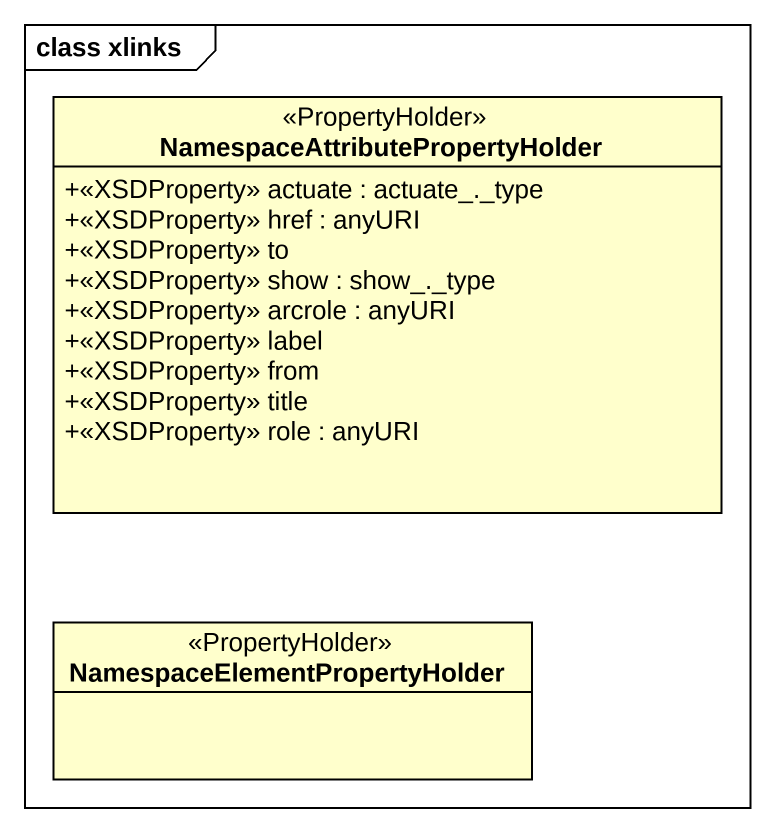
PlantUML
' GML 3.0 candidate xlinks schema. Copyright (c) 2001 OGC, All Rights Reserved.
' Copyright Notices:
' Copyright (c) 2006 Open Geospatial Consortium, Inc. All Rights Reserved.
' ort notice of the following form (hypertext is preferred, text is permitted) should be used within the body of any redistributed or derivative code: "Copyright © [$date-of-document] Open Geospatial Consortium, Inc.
@startuml
mainframe class xlinks
hide circle
hide empty members
skinparam classAttributeIconSize 0
class "NamespaceAttributePropertyHolder" as NamespaceAttributePropertyHo <<PropertyHolder>> {
  +<<XSDProperty>> actuate : actuate_._type
  +<<XSDProperty>> href : anyURI
  +<<XSDProperty>> to
  +<<XSDProperty>> show : show_._type
  +<<XSDProperty>> arcrole : anyURI
  +<<XSDProperty>> label
  +<<XSDProperty>> from
  +<<XSDProperty>> title
  +<<XSDProperty>> role : anyURI
}
class "NamespaceElementPropertyHolder" as NamespaceElementPropertyHold <<PropertyHolder>>
@enduml
